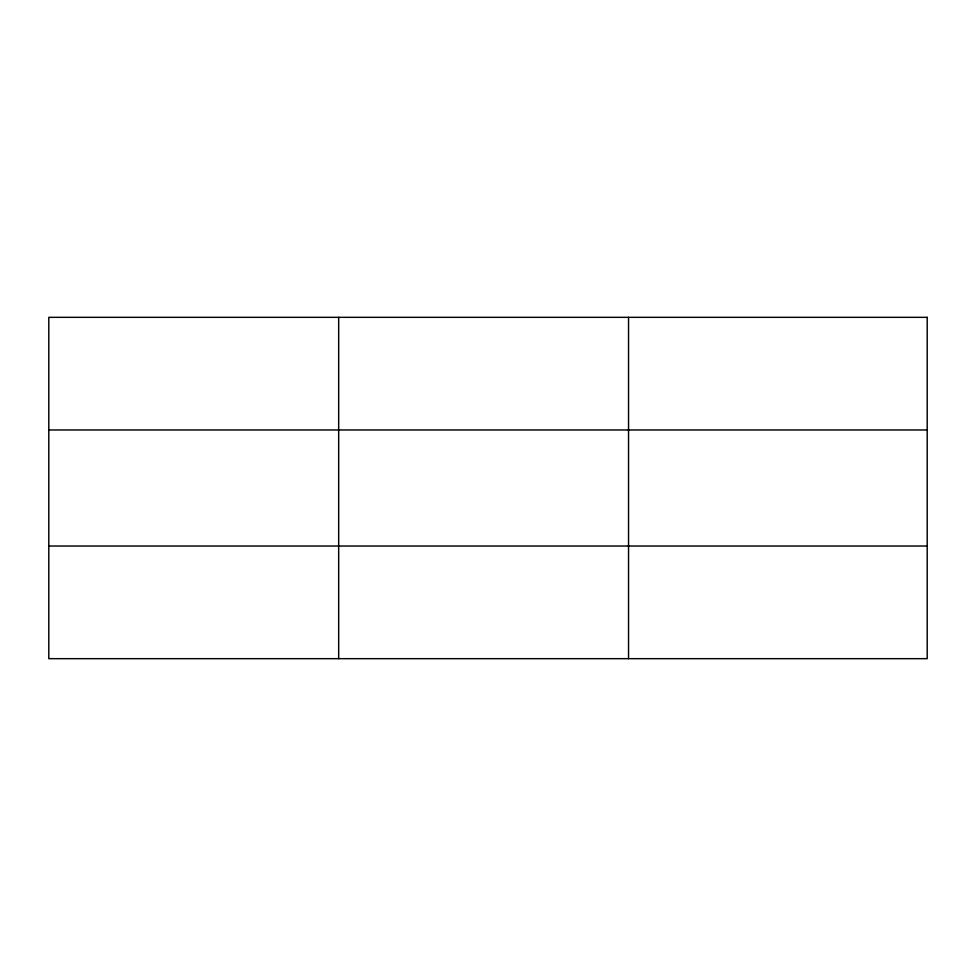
<?xml version="1.0" encoding="UTF-8"?>
<svg xmlns="http://www.w3.org/2000/svg" width="976" height="976" viewBox="0 0 976 976"><rect width="100%" height="100%" fill="white"/><g stroke="black" fill="none" stroke-linecap="round" stroke-linejoin="round"><path stroke-width="1.46" d="M338.672 658.666L338.672 317.334M628.544 658.666L628.544 317.334M48.8 429.977L927.2 429.977M48.8 546.023L927.2 546.023M927.2 317.334L927.2 658.666L48.8 658.666L48.8 317.334L927.2 317.334"/></g></svg>
